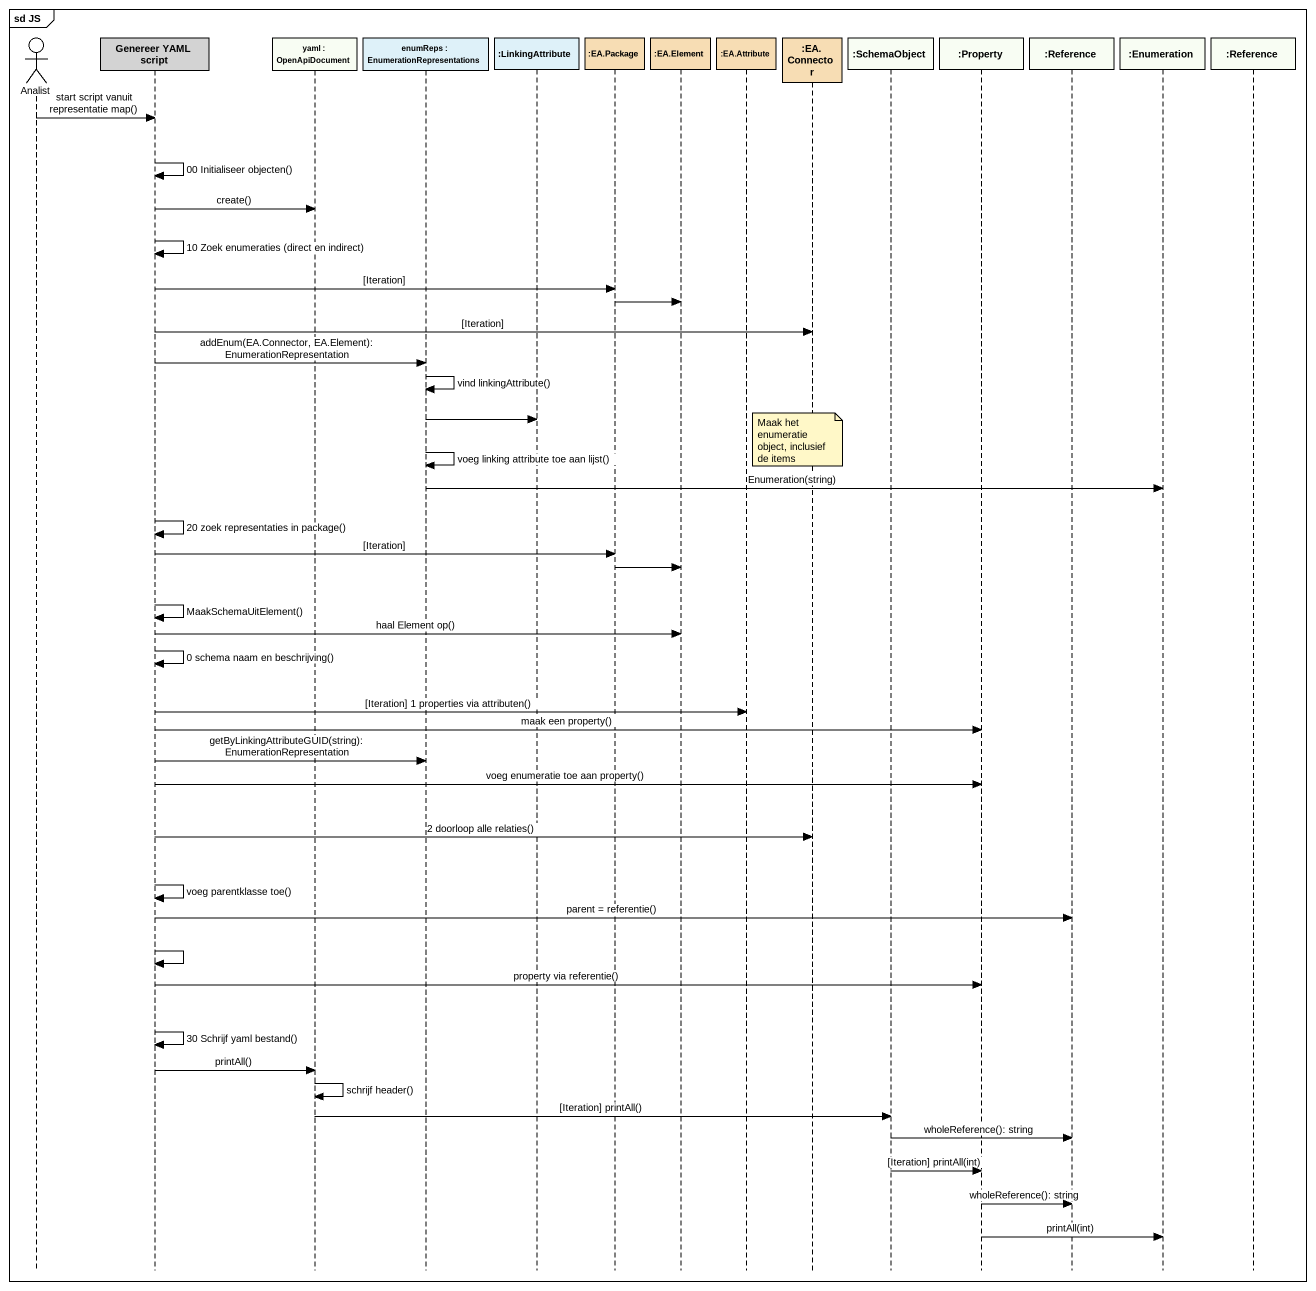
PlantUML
@startuml
mainframe sd JS
hide footbox
actor Analist
participant "Genereer YAML script" as Genereer_YAML_script #D3D3D3
participant "yaml : OpenApiDocument" as yaml #F8FDF3
participant "enumReps : EnumerationRepresentations" as enumReps #DEF1F9
participant ":LinkingAttribute" as LinkingAttribute #DEF1F9
participant ":EA.Package" as EA_Package #F7DDB4
participant ":EA.Element" as EA_Element #F7DDB4
participant ":EA.Attribute" as EA_Attribute #F7DDB4
participant ":EA.Connector" as EA_Connector #F7DDB4
participant ":SchemaObject" as SchemaObject #F8FDF3
participant ":Property" as Property #F8FDF3
participant ":Reference" as Reference #F8FDF3
participant ":Enumeration" as Enumeration #F8FDF3
participant ":Reference" as Reference_2 #F8FDF3

Analist -> Genereer_YAML_script : start script vanuit representatie map()
Genereer_YAML_script -> Genereer_YAML_script : 00 Initialiseer objecten()
Genereer_YAML_script -> yaml : create()
Genereer_YAML_script -> Genereer_YAML_script : 10 Zoek enumeraties (direct en indirect)
Genereer_YAML_script -> EA_Package : [Iteration]
EA_Package -> EA_Element
Genereer_YAML_script -> EA_Connector : [Iteration]
Genereer_YAML_script -> enumReps : addEnum(EA.Connector, EA.Element): EnumerationRepresentation
enumReps -> enumReps : vind linkingAttribute()
enumReps -> LinkingAttribute
note over EA_Connector : Maak het enumeratie object, inclusief de items
enumReps -> enumReps : voeg linking attribute toe aan lijst()
enumReps -> Enumeration : Enumeration(string)
Genereer_YAML_script -> Genereer_YAML_script : 20 zoek representaties in package()
Genereer_YAML_script -> EA_Package : [Iteration]
EA_Package -> EA_Element
Genereer_YAML_script -> Genereer_YAML_script : MaakSchemaUitElement()
Genereer_YAML_script -> EA_Element : haal Element op()
Genereer_YAML_script -> Genereer_YAML_script : 0 schema naam en beschrijving()
Genereer_YAML_script -> EA_Attribute : [Iteration] 1 properties via attributen()
Genereer_YAML_script -> Property : maak een property()
Genereer_YAML_script -> enumReps : getByLinkingAttributeGUID(string): EnumerationRepresentation
Genereer_YAML_script -> Property : voeg enumeratie toe aan property()
Genereer_YAML_script -> EA_Connector : 2 doorloop alle relaties()
Genereer_YAML_script -> Genereer_YAML_script : voeg parentklasse toe()
Genereer_YAML_script -> Reference : parent = referentie()
Genereer_YAML_script -> Genereer_YAML_script
Genereer_YAML_script -> Property : property via referentie()
Genereer_YAML_script -> Genereer_YAML_script : 30 Schrijf yaml bestand()
Genereer_YAML_script -> yaml : printAll()
yaml -> yaml : schrijf header()
yaml -> SchemaObject : [Iteration] printAll()
SchemaObject -> Reference : wholeReference(): string
SchemaObject -> Property : [Iteration] printAll(int)
Property -> Reference : wholeReference(): string
Property -> Enumeration : printAll(int)
@enduml
